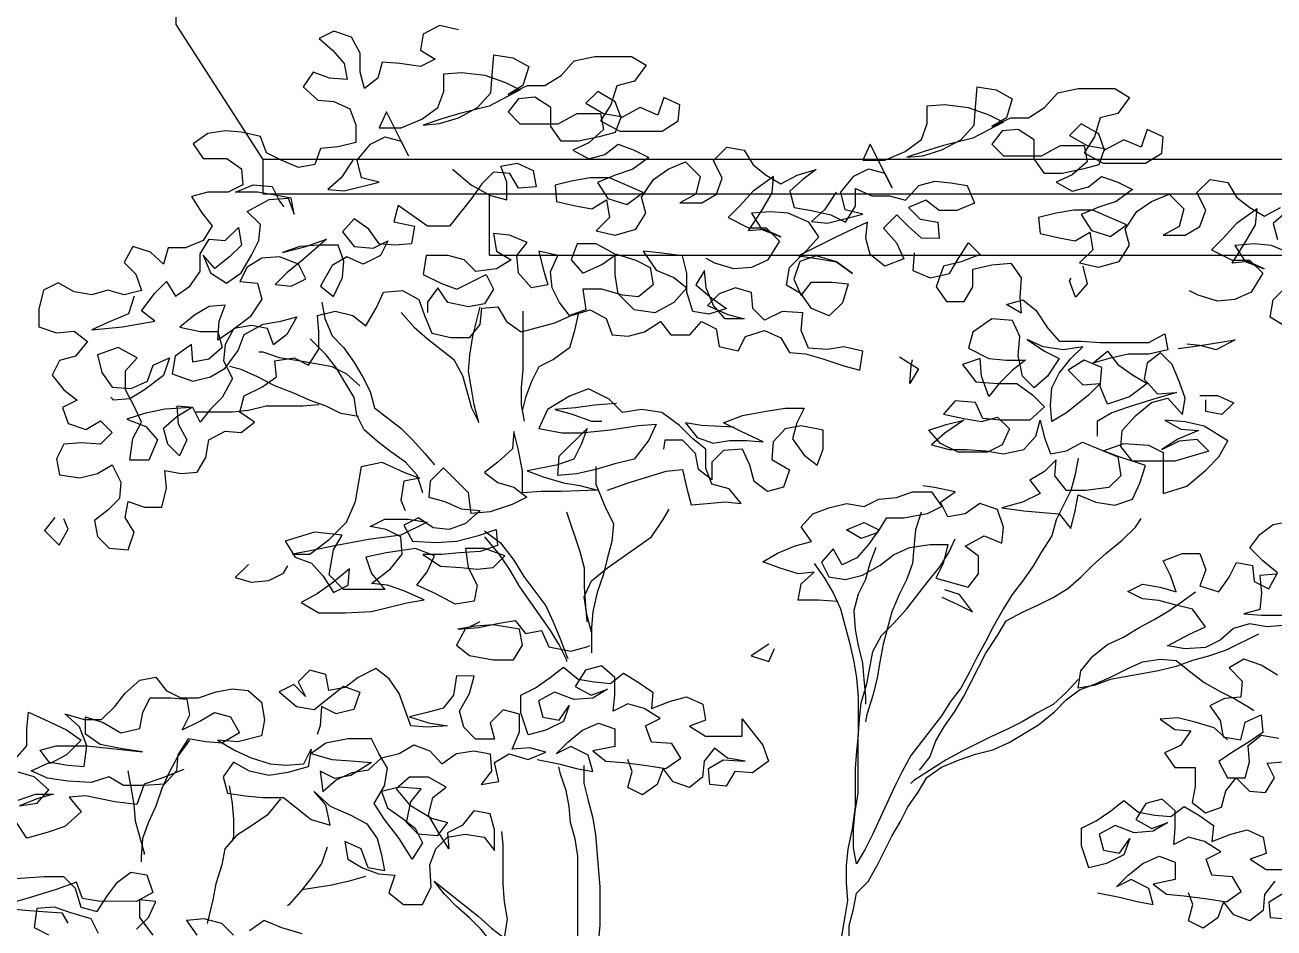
# Model space of a CAD drawing. Header units: millimetres. Extents: x 2002 to 2114, y 811 to 859.
# Drawn here: x 2033.816 to 2034.534, y 819.62 to 820.139 of the extents above; entities that cross this region are included whole.
import ezdxf

# ---------------------------------------------------------------- set-up
doc = ezdxf.new("R2010")
doc.units = ezdxf.units.MM
doc.header["$LTSCALE"] = 0.04
for name, color, linetype in [('02', 1, 'Continuous'), ('0_Architettonico', 8, 'Continuous'), ('chiaro', 252, 'Continuous')]:
    doc.layers.add(name, color=color, linetype=linetype)

msp = doc.modelspace()

# ---------------------------------------------------------------- linework, layer by layer
at = {"layer": '02'}
for p, q in [((2033.95305, 820.04192), (2033.95305, 820.06192)), ((2034.08305, 820.04192), (2033.95305, 820.04192)), ((2039.79659, 820.04192), (2033.95305, 820.04192)), ((2034.08305, 820.00692), (2034.08305, 820.04192)), ((2034.08305, 820.00692), (2039.7265, 820.00692))]:
    msp.add_line(p, q, dxfattribs=at)
msp.add_lwpolyline([(2033.95305, 820.06192), (2033.90305, 820.13951), (2033.90305, 820.55573)], dxfattribs=at)
at = {"layer": '0_Architettonico'}
for points in [[(2034.06521, 820.13644), (2034.05426, 820.13897), (2034.045, 820.13393), (2034.04331, 820.12467), (2034.05172, 820.11961), (2034.0433, 820.11541), (2034.03151, 820.1171), (2034.02141, 820.11795), (2034.01888, 820.1087), (2034.01129, 820.10281), (2034.00878, 820.11207), (2034.00879, 820.12302), (2034.00374, 820.13228), (2033.99364, 820.13566), (2033.98522, 820.13146), (2033.99279, 820.12472), (2033.99952, 820.11713), (2034.00119, 820.10787), (2033.99109, 820.10872), (2033.98183, 820.1121), (2033.97593, 820.10368), (2033.98435, 820.0961), (2033.99361, 820.09525), (2034.00286, 820.09103), (2034.00622, 820.08177), (2034.00621, 820.07166), (2033.99611, 820.06915), (2033.986, 820.06831), (2033.98263, 820.05906), (2033.97336, 820.05738), (2033.96327, 820.0616), (2033.95485, 820.06582), (2033.95149, 820.07508), (2033.94055, 820.07762), (2033.93129, 820.07847), (2033.92118, 820.07679), (2033.91276, 820.07091), (2033.91864, 820.06248), (2033.93212, 820.06247), (2033.94053, 820.05657), (2033.94136, 820.04731), (2033.93294, 820.0431), (2033.92115, 820.04312), (2033.91189, 820.0406), (2033.91777, 820.03133), (2033.92366, 820.02375), (2033.9186, 820.01533), (2033.90849, 820.01113), (2033.89839, 820.01114), (2033.89586, 820.00188), (2033.88829, 820.00863), (2033.87819, 820.012), (2033.87313, 820.00275), (2033.87985, 819.996), (2033.88321, 819.98674), (2033.87311, 819.98422), (2033.86385, 819.98676), (2033.85459, 819.98424), (2033.84448, 819.98593), (2033.83523, 819.99099), (2033.8268, 819.98679), (2033.82427, 819.97585), (2033.82426, 819.96575), (2033.83436, 819.96237), (2033.84446, 819.9632), (2033.85204, 819.9573), (2033.84529, 819.94889), (2033.83603, 819.94637), (2033.83181, 819.93796), (2033.83854, 819.92953), (2033.84611, 819.92363), (2033.83769, 819.91943), (2033.84105, 819.91016), (2033.85115, 819.90679), (2033.85957, 819.91183), (2033.8663, 819.90509), (2033.85956, 819.89836), (2033.84861, 819.89921), (2033.83851, 819.89838), (2033.83429, 819.88996), (2033.83597, 819.8807), (2033.84775, 819.87901), (2033.85786, 819.88152), (2033.86628, 819.88657), (2033.87133, 819.87646), (2033.87048, 819.8672), (2033.86373, 819.86047), (2033.85615, 819.85458), (2033.85783, 819.84532), (2033.86456, 819.83858), (2033.8755, 819.83773), (2033.87888, 819.84783), (2033.87383, 819.85625), (2033.87553, 819.86551), (2033.88478, 819.86213), (2033.89489, 819.86212), (2033.89742, 819.87307), (2033.89659, 819.88317), (2033.90585, 819.88148), (2033.91511, 819.88231), (2033.92017, 819.89073), (2033.92186, 819.90083), (2033.93113, 819.90587), (2033.94039, 819.90502), (2033.94797, 819.91091), (2033.93956, 819.91681), (2033.94209, 819.92607), (2033.9522, 819.93111), (2033.96063, 819.937), (2033.95979, 819.94626), (2033.97074, 819.94793), (2033.97915, 819.94371), (2033.98506, 819.95297), (2033.98507, 819.96307), (2033.98423, 819.97234), (2033.99434, 819.97485), (2034.00444, 819.97232), (2034.01201, 819.96642), (2034.01791, 819.97651), (2034.02213, 819.98577), (2034.03308, 819.9866), (2034.04233, 819.98154), (2034.04569, 819.97228), (2034.04989, 819.96217), (2034.06084, 819.95964), (2034.07178, 819.95963), (2034.07768, 819.9672), (2034.07853, 819.97646), (2034.08779, 819.97729), (2034.09284, 819.96887), (2034.10125, 819.96297), (2034.11051, 819.96548), (2034.12062, 819.968), (2034.12989, 819.9722), (2034.14083, 819.97556), (2034.15009, 819.9705), (2034.15345, 819.96124), (2034.16271, 819.96039), (2034.17197, 819.9629), (2034.18124, 819.96879), (2034.18713, 819.9612), (2034.19807, 819.96119), (2034.20481, 819.96877), (2034.21323, 819.96455), (2034.2149, 819.95444), (2034.22585, 819.95191), (2034.23006, 819.96032), (2034.24101, 819.96368), (2034.25027, 819.95946), (2034.25531, 819.95104), (2034.26457, 819.95019), (2034.27383, 819.94765), (2034.28646, 819.94343), (2034.29572, 819.9409), (2034.29741, 819.95184), (2034.28647, 819.95438), (2034.2772, 819.9527), (2034.26626, 819.95355), (2034.26206, 819.96366), (2034.26291, 819.97376), (2034.25113, 819.97462), (2034.24102, 819.96957), (2034.23429, 819.97632), (2034.23345, 819.98558), (2034.2242, 819.98811), (2034.21493, 819.98475), (2034.20819, 819.97802), (2034.21997, 819.97296), (2034.22923, 819.97043), (2034.21829, 819.97044), (2034.21156, 819.97802), (2034.20736, 819.98813), (2034.20652, 819.99823), (2034.20147, 819.98982), (2034.21072, 819.98223), (2034.21913, 819.97633), (2034.20903, 819.97297), (2034.19977, 819.97466), (2034.19641, 819.98561), (2034.19642, 819.99656), (2034.1939, 820.00666), (2034.18043, 820.00836), (2034.17117, 820.00921), (2034.17874, 819.99826), (2034.18884, 819.99404), (2034.19641, 819.98814), (2034.18883, 819.97973), (2034.17788, 819.97384), (2034.16609, 819.97554), (2034.15684, 819.98481), (2034.15516, 819.99575), (2034.15518, 820.00754), (2034.14424, 820.01344), (2034.13329, 820.01345), (2034.12991, 820.0042), (2034.13664, 819.99661), (2034.14759, 820.00165), (2034.15602, 820.00754), (2034.16696, 820.00416), (2034.17537, 819.99994), (2034.17705, 819.98984), (2034.16862, 819.98311), (2034.15936, 819.98396), (2034.14758, 819.98734), (2034.13663, 819.98735), (2034.13831, 819.97556), (2034.12904, 819.9722), (2034.12316, 819.97979), (2034.11895, 819.98821), (2034.11812, 819.99747), (2034.12234, 820.00673), (2034.1114, 820.00926), (2034.11391, 819.99916), (2034.11643, 819.98989), (2034.10717, 819.98822), (2034.0996, 819.99665), (2034.09877, 820.00675), (2034.10467, 820.01432), (2034.09457, 820.01854), (2034.08531, 820.01939), (2034.08698, 820.00929), (2034.0954, 820.00423), (2034.08697, 819.99918), (2034.07518, 819.99751), (2034.06845, 820.00425), (2034.0592, 820.00679), (2034.04657, 820.0068), (2034.04487, 819.99585), (2034.05497, 819.99079), (2034.06423, 819.98742), (2034.08108, 819.99582), (2034.08528, 819.9874), (2034.08022, 819.97898), (2034.07096, 819.97731), (2034.05917, 819.97984), (2034.05328, 819.98827), (2034.04738, 819.97986), (2034.04738, 819.97396)], [(2034.00452, 820.06156), (2033.99778, 820.05146), (2033.99019, 820.04474), (2033.99945, 820.04389), (2034.01966, 820.04892), (2034.00956, 820.05145), (2034.00705, 820.06156), (2034.01463, 820.07081), (2034.02305, 820.07502), (2034.03231, 820.07248), (2034.03652, 820.06406), (2034.02391, 820.08933), (2034.01969, 820.08007), (2034.03232, 820.08006), (2034.04411, 820.0851), (2034.05338, 820.09183), (2034.05676, 820.10108), (2034.05676, 820.11119), (2034.06687, 820.11202), (2034.08034, 820.11032), (2034.09212, 820.1061), (2034.10054, 820.10189), (2034.08285, 820.09264), (2034.06601, 820.08845), (2034.05506, 820.08509), (2034.04495, 820.08173), (2034.05421, 820.08256), (2034.06516, 820.08592), (2034.07611, 820.09181), (2034.0837, 820.10022), (2034.08455, 820.11032), (2034.0854, 820.12211), (2034.09634, 820.12041), (2034.1056, 820.11535), (2034.10222, 820.10441), (2034.0938, 820.09937), (2034.10475, 820.10441), (2034.11485, 820.1044), (2034.12412, 820.11028), (2034.1317, 820.1187), (2034.14349, 820.12121), (2034.16454, 820.12119), (2034.17296, 820.11613), (2034.16621, 820.10688), (2034.15611, 820.10436), (2034.15273, 820.09342), (2034.14683, 820.08416), (2034.15777, 820.07826), (2034.18218, 820.07824), (2034.19145, 820.08412), (2034.1923, 820.09338), (2034.18304, 820.0976), (2034.17966, 820.0875), (2034.16957, 820.09172), (2034.15861, 820.08584), (2034.15526, 820.0951), (2034.14516, 820.101), (2034.13842, 820.09427), (2034.14851, 820.08837), (2034.15862, 820.08668), (2034.15524, 820.07742), (2034.14598, 820.0749), (2034.13419, 820.07239), (2034.12408, 820.0724), (2034.1182, 820.08082), (2034.11821, 820.09177), (2034.10895, 820.09767), (2034.09969, 820.09684), (2034.09379, 820.08926), (2034.10052, 820.08252), (2034.12241, 820.0825), (2034.13336, 820.08838), (2034.14683, 820.08837), (2034.14851, 820.07911), (2034.14008, 820.07154), (2034.13081, 820.06734), (2034.14007, 820.06228), (2034.14933, 820.0648), (2034.15692, 820.07068), (2034.16618, 820.06731), (2034.17459, 820.06309), (2034.16532, 820.05636), (2034.15522, 820.053), (2034.14511, 820.0488), (2034.151, 820.03954), (2034.16194, 820.03616), (2034.1712, 820.04289), (2034.15185, 820.05132), (2034.1409, 820.05133), (2034.1308, 820.04966), (2034.12069, 820.04714), (2034.12153, 820.03788), (2034.13247, 820.03534), (2034.14173, 820.03365), (2034.15015, 820.0387), (2034.15183, 820.02859), (2034.14424, 820.02102), (2034.15519, 820.01848), (2034.16698, 820.02184), (2034.17288, 820.0311), (2034.17036, 820.04036), (2034.1771, 820.05046), (2034.18553, 820.05634), (2034.19564, 820.06054), (2034.20405, 820.05212), (2034.20151, 820.04202), (2034.19225, 820.03697), (2034.20488, 820.03696), (2034.2133, 820.04201), (2034.21668, 820.05126), (2034.21163, 820.06137), (2034.21922, 820.06894), (2034.22932, 820.06725), (2034.23436, 820.05883), (2034.24194, 820.05292), (2034.25035, 820.04787), (2034.25962, 820.05291), (2034.27056, 820.05627), (2034.26298, 820.05038), (2034.2554, 820.04365), (2034.25792, 820.03439), (2034.26802, 820.03269), (2034.27896, 820.03016), (2034.28737, 820.02594), (2034.29328, 820.0352), (2034.29329, 820.0453), (2034.30254, 820.04108), (2034.31265, 820.04107), (2034.32191, 820.03854), (2034.32949, 820.04695), (2034.33875, 820.04947), (2034.34801, 820.04862), (2034.35727, 820.04693), (2034.36147, 820.03682), (2034.35137, 820.03262), (2034.34126, 820.03263), (2034.33369, 820.03853), (2034.32359, 820.03433), (2034.33031, 820.02759), (2034.34042, 820.02589), (2034.34125, 820.01663), (2034.33115, 820.01664), (2034.32358, 820.02338), (2034.31685, 820.03012), (2034.30926, 820.02255), (2034.31683, 820.01413), (2034.32103, 820.00486), (2034.31008, 820.00066), (2034.30167, 820.00741), (2034.29915, 820.01667), (2034.3, 820.02593), (2034.28232, 820.01753), (2034.26042, 820.0066), (2034.2722, 820.00491), (2034.2823, 820.00321), (2034.29156, 819.99647), (2034.2823, 820.00321), (2034.27052, 820.00659), (2034.26125, 820.00323), (2034.25788, 819.99313), (2034.26208, 819.98387), (2034.26798, 819.99144), (2034.27977, 819.99143), (2034.28903, 819.99058), (2034.28565, 819.97964), (2034.27806, 819.97207), (2034.26797, 819.97629), (2034.26208, 819.98471), (2034.25366, 819.98977), (2034.25536, 819.99987), (2034.26547, 820.00996), (2034.27221, 820.01754), (2034.26633, 820.02596), (2034.25454, 820.03102), (2034.24444, 820.03187), (2034.2335, 820.03104), (2034.23938, 820.02178), (2034.25032, 820.01756), (2034.24107, 820.02177), (2034.2318, 820.02094), (2034.23939, 820.03272), (2034.24529, 820.04282), (2034.24614, 820.05208), (2034.23435, 820.04367), (2034.22676, 820.03526), (2034.22002, 820.02853), (2034.2318, 820.02262), (2034.24191, 820.02262), (2034.24948, 820.01503), (2034.24273, 820.00409), (2034.23347, 819.99989), (2034.22336, 819.99906), (2034.21242, 820.00244), (2034.20737, 820.00497)], [(2034.28217, 820.04308), (2034.27543, 820.03298), (2034.26785, 820.02625), (2034.27711, 820.0254), (2034.29732, 820.03044), (2034.28722, 820.03297), (2034.2847, 820.04308), (2034.29229, 820.05233), (2034.30071, 820.05653), (2034.30997, 820.054), (2034.31417, 820.04558), (2034.30156, 820.07084), (2034.29735, 820.06159), (2034.30998, 820.06158), (2034.32177, 820.06662), (2034.33103, 820.07334), (2034.33441, 820.0826), (2034.33442, 820.0927), (2034.34452, 820.09354), (2034.35799, 820.09184), (2034.36978, 820.08762), (2034.37819, 820.0834), (2034.3605, 820.07416), (2034.34366, 820.06996), (2034.33271, 820.06661), (2034.32261, 820.06325), (2034.33187, 820.06408), (2034.34282, 820.06744), (2034.35377, 820.07332), (2034.36135, 820.08174), (2034.3622, 820.09184), (2034.36306, 820.10362), (2034.374, 820.10193), (2034.38326, 820.09687), (2034.37988, 820.08593), (2034.37145, 820.08088), (2034.3824, 820.08593), (2034.39251, 820.08592), (2034.40177, 820.0918), (2034.40936, 820.10021), (2034.42115, 820.10273), (2034.4422, 820.10271), (2034.45061, 820.09765), (2034.44387, 820.0884), (2034.43376, 820.08588), (2034.43038, 820.07494), (2034.42448, 820.06568), (2034.43542, 820.05978), (2034.45984, 820.05975), (2034.4691, 820.06564), (2034.46995, 820.0749), (2034.4607, 820.07912), (2034.45732, 820.06902), (2034.44722, 820.07324), (2034.43627, 820.06735), (2034.43291, 820.07662), (2034.42281, 820.08252), (2034.41607, 820.07579), (2034.42617, 820.06989), (2034.43627, 820.0682), (2034.43289, 820.05894), (2034.42363, 820.05642), (2034.41184, 820.05391), (2034.40174, 820.05391), (2034.39585, 820.06234), (2034.39586, 820.07328), (2034.38661, 820.07919), (2034.37734, 820.07835), (2034.37144, 820.07078), (2034.37817, 820.06404), (2034.40006, 820.06402), (2034.41101, 820.0699), (2034.42449, 820.06989), (2034.42616, 820.06063), (2034.41773, 820.05306), (2034.40847, 820.04886), (2034.41773, 820.0438), (2034.42699, 820.04631), (2034.43457, 820.0522), (2034.44383, 820.04882), (2034.45225, 820.04461), (2034.44298, 820.03788), (2034.43287, 820.03452), (2034.42277, 820.03032), (2034.42865, 820.02105), (2034.43959, 820.01768), (2034.44886, 820.0244), (2034.4295, 820.03284), (2034.41856, 820.03285), (2034.40845, 820.03118), (2034.39835, 820.02866), (2034.39918, 820.0194), (2034.41012, 820.01686), (2034.41938, 820.01517), (2034.42781, 820.02021), (2034.42948, 820.01011), (2034.4219, 820.00254), (2034.43284, 820), (2034.44463, 820.00336), (2034.45053, 820.01262), (2034.44802, 820.02188), (2034.45476, 820.03198), (2034.46318, 820.03786), (2034.47329, 820.04206), (2034.4817, 820.03364), (2034.47917, 820.02353), (2034.4699, 820.01849), (2034.48253, 820.01848), (2034.49095, 820.02352), (2034.49433, 820.03278), (2034.48929, 820.04289), (2034.49687, 820.05046), (2034.50697, 820.04877), (2034.51202, 820.04034), (2034.51959, 820.03444), (2034.52801, 820.02938), (2034.53727, 820.03443)], [(2034.06177, 820.05646), (2034.0727, 820.04719), (2034.08364, 820.04128), (2034.0929, 820.03875), (2034.09291, 820.04885), (2034.08955, 820.05812), (2034.09881, 820.05979), (2034.10807, 820.05557), (2034.10975, 820.04631), (2034.09964, 820.04548), (2034.0946, 820.0539), (2034.08534, 820.05475), (2034.0786, 820.04802), (2034.0727, 820.03961), (2034.0668, 820.03204), (2034.06005, 820.02362), (2034.04742, 820.02364), (2034.0306, 820.03544), (2034.02806, 820.02618), (2034.03985, 820.02364), (2034.03815, 820.01354), (2034.02889, 820.01271), (2034.01963, 820.01356), (2034.01374, 820.02198), (2034.00533, 820.02788), (2033.99859, 820.02031), (2034.00532, 820.01189), (2034.01626, 820.01103), (2034.02468, 820.01524), (2034.02047, 820.00682), (2034.01036, 820.00178), (2034.0011, 820.006), (2033.99268, 820.00095), (2033.98593, 819.98917), (2033.9935, 819.98327), (2033.99856, 819.99421), (2033.99942, 820.00347), (2033.99606, 820.01274), (2033.98511, 820.01275), (2033.97417, 820.01192), (2033.96406, 820.00856), (2033.97753, 820.01191), (2033.98932, 820.01611), (2033.97584, 820.00434), (2033.96657, 819.99677), (2033.95983, 819.99004), (2033.96909, 819.98919), (2033.97752, 819.99339), (2033.97331, 820.00181), (2033.96237, 820.00603), (2033.95227, 820.0052), (2033.94385, 820.00016), (2033.93963, 819.99174), (2033.94973, 819.99089), (2033.95225, 819.98163), (2033.9455, 819.97153), (2033.93539, 819.96396), (2033.92697, 819.95808), (2033.92782, 819.96902), (2033.9312, 819.97828), (2033.92193, 819.97744), (2033.91351, 819.9724), (2033.90508, 819.96567), (2033.91687, 819.96314), (2033.92697, 819.96313), (2033.92949, 819.95386), (2033.92191, 819.94713), (2033.91264, 819.94546), (2033.91181, 819.95556), (2033.90254, 819.94884), (2033.90085, 819.93873), (2033.91263, 819.93451), (2033.92274, 819.93703), (2033.93116, 819.94207), (2033.93875, 819.95217), (2033.94213, 819.96143), (2033.95308, 819.96731), (2033.96318, 819.96899), (2033.97244, 819.9715), (2033.96654, 819.96141), (2033.95896, 819.95552), (2033.9556, 819.96478), (2033.94634, 819.96648), (2033.93624, 819.9648), (2033.93118, 819.95555), (2033.93032, 819.94629), (2033.93537, 819.93618), (2033.92946, 819.92524), (2033.92272, 819.91851), (2033.91682, 819.91094), (2033.91262, 819.91936), (2033.90336, 819.92021), (2033.90419, 819.91011), (2033.90924, 819.90084), (2033.90502, 819.89158), (2033.89829, 819.89832), (2033.89577, 819.90759), (2033.90335, 819.91432), (2033.91178, 819.91936), (2033.89662, 819.91853), (2033.88483, 819.91602), (2033.87473, 819.91266), (2033.88567, 819.90844), (2033.8924, 819.90086), (2033.88733, 819.88907), (2033.87639, 819.88908), (2033.87808, 819.90171), (2033.88314, 819.91097), (2033.87894, 819.92023), (2033.8739, 819.9295), (2033.87391, 819.94044), (2033.88065, 819.94801), (2033.86971, 819.95392), (2033.85792, 819.94972), (2033.86044, 819.93961), (2033.86632, 819.93119), (2033.87727, 819.93034), (2033.88653, 819.93454), (2033.88991, 819.9438), (2033.89918, 819.948), (2033.8958, 819.9379), (2033.88485, 819.92949), (2033.87642, 819.92444), (2033.86716, 819.92361), (2033.86548, 819.9253)], [(2033.879, 819.98338), (2033.87562, 819.97328), (2033.86383, 819.96824), (2033.85457, 819.96403), (2033.87225, 819.9657), (2033.89078, 819.96905), (2033.8832, 819.97495), (2033.89079, 819.98505), (2033.89753, 819.99178), (2033.90258, 819.98336), (2033.911, 819.98924), (2033.9169, 819.99765), (2033.91691, 820.00776), (2033.92197, 820.01617), (2033.93123, 820.01532), (2033.93881, 820.02289), (2033.94049, 820.01279), (2033.93375, 820.00606), (2033.92532, 819.99933), (2033.91859, 820.00691), (2033.92279, 819.99681), (2033.93205, 819.99091), (2033.94047, 819.99679), (2033.94638, 820.00689), (2033.95059, 820.0153), (2033.95144, 820.02456), (2033.94387, 820.03215), (2033.95651, 820.03887), (2033.96746, 820.03971), (2033.97081, 820.03044), (2033.96914, 820.0397), (2033.95988, 820.0414), (2033.94978, 820.04309), (2033.93715, 820.0431), (2033.94726, 820.0473), (2033.9582, 820.04645), (2033.9624, 820.03803), (2033.96492, 820.03466)], [(2034.54398, 820.00748), (2034.5322, 820.01254), (2034.5221, 820.01339), (2034.51115, 820.01256), (2034.51704, 820.00329), (2034.52798, 819.99907), (2034.51872, 820.00329), (2034.50946, 820.00246), (2034.51705, 820.01424), (2034.52295, 820.02434), (2034.5238, 820.0336), (2034.512, 820.02519), (2034.50442, 820.01678), (2034.49768, 820.01005), (2034.50946, 820.00414), (2034.51956, 820.00413), (2034.52713, 819.99655), (2034.52039, 819.98561), (2034.51112, 819.98141), (2034.50102, 819.98058), (2034.49008, 819.98395), (2034.48503, 819.98648)], [(2034.54064, 820.0319), (2034.53305, 820.02517), (2034.53557, 820.01591)], [(2034.32693, 820.00822), (2034.32608, 819.99812), (2034.33618, 819.9939), (2034.34712, 819.99642), (2034.35218, 820.00483), (2034.35809, 820.01409), (2034.36482, 820.00735), (2034.35387, 820.00315), (2034.34376, 820.00063), (2034.33954, 819.98885), (2034.34543, 819.98042), (2034.35553, 819.98041), (2034.36059, 819.98883), (2034.3606, 819.99893), (2034.37155, 820.00145), (2034.38249, 820.00228), (2034.38838, 819.99386), (2034.38752, 819.98291), (2034.38836, 819.97365), (2034.37994, 819.97871), (2034.38921, 819.98123), (2034.39678, 819.97533), (2034.40351, 819.96522), (2034.41023, 819.95763), (2034.42286, 819.95762), (2034.43381, 819.95677), (2034.46159, 819.95674), (2034.47086, 819.96179), (2034.47253, 819.95252), (2034.46158, 819.95001), (2034.4498, 819.95002), (2034.43885, 819.9475), (2034.42959, 819.94499), (2034.43801, 819.95171), (2034.4439, 819.94413), (2034.45231, 819.93823), (2034.46073, 819.93317), (2034.45062, 819.9256), (2034.43798, 819.9214), (2034.43378, 819.93151), (2034.43464, 819.94246), (2034.42454, 819.94667), (2034.41527, 819.94079), (2034.42368, 819.93236), (2034.43379, 819.9332), (2034.42704, 819.92647), (2034.41441, 819.91637), (2034.40598, 819.91133), (2034.40515, 819.92059), (2034.406, 819.93069), (2034.41022, 819.93911), (2034.41696, 819.94752), (2034.4237, 819.95425), (2034.41275, 819.95258), (2034.40097, 819.95427), (2034.39171, 819.95849), (2034.40181, 819.95175), (2034.41022, 819.94753), (2034.40348, 819.93743), (2034.3959, 819.9307), (2034.38917, 819.93745), (2034.38665, 819.94924), (2034.3875, 819.96018), (2034.3833, 819.96944), (2034.37152, 819.9703), (2034.36056, 819.96273), (2034.35803, 819.95347), (2034.36981, 819.94757), (2034.37991, 819.94672), (2034.39086, 819.94671), (2034.38328, 819.94082), (2034.37569, 819.93325), (2034.36979, 819.92568), (2034.36559, 819.93747), (2034.36476, 819.94757), (2034.35465, 819.94421), (2034.36222, 819.9341), (2034.37485, 819.93325), (2034.3858, 819.93324), (2034.39505, 819.9265), (2034.40178, 819.91975), (2034.39335, 819.91218), (2034.37652, 819.9122), (2034.36641, 819.91305), (2034.36221, 819.92232), (2034.35043, 819.92317), (2034.34368, 819.9156), (2034.35547, 819.91306), (2034.36557, 819.91137), (2034.37483, 819.91388), (2034.38156, 819.90714), (2034.37734, 819.89789), (2034.36892, 819.89368), (2034.35208, 819.8937), (2034.34198, 819.89876), (2034.33526, 819.90634), (2034.34536, 819.9097), (2034.35547, 819.91222), (2034.34452, 819.90465), (2034.33693, 819.89792), (2034.34703, 819.89539), (2034.35714, 819.89538), (2034.36808, 819.89453), (2034.37818, 819.89283), (2034.38997, 819.89535), (2034.39671, 819.90292), (2034.39925, 819.91218), (2034.40176, 819.90207), (2034.40512, 819.89281), (2034.41439, 819.89448), (2034.42365, 819.89953), (2034.44385, 819.89109), (2034.44552, 819.88014), (2034.43878, 819.87341), (2034.42531, 819.87174), (2034.41436, 819.87175), (2034.40764, 819.88018), (2034.40849, 819.88944), (2034.40175, 819.88271), (2034.39332, 819.87767), (2034.39921, 819.87008), (2034.3891, 819.86504), (2034.37731, 819.86168), (2034.38994, 819.85999), (2034.40088, 819.85914), (2034.41014, 819.85829), (2034.41687, 819.84986), (2034.41941, 819.85996), (2034.4211, 819.86922), (2034.4312, 819.865), (2034.44214, 819.86331), (2034.45225, 819.86667), (2034.45647, 819.87592), (2034.45984, 819.88602), (2034.44469, 819.89109), (2034.43543, 819.89447), (2034.44722, 819.89866), (2034.46154, 819.89781), (2034.46995, 819.89359), (2034.46993, 819.87002), (2034.48341, 819.87421), (2034.49436, 819.88347), (2034.50194, 819.89104), (2034.507, 819.90029), (2034.49354, 819.90872), (2034.4826, 819.91126), (2034.47081, 819.91211), (2034.48007, 819.90705), (2034.49017, 819.9062), (2034.47838, 819.90116), (2034.46911, 819.89528), (2034.47922, 819.90032), (2034.48932, 819.90115), (2034.49605, 819.89441), (2034.47668, 819.88853), (2034.45227, 819.88856), (2034.44554, 819.89698), (2034.44639, 819.90624), (2034.45397, 819.91465), (2034.46324, 819.92222), (2034.47251, 819.92474), (2034.48092, 819.91547), (2034.48261, 819.92473), (2034.47925, 819.934), (2034.47505, 819.9441), (2034.46832, 819.95084), (2034.46074, 819.94496), (2034.45905, 819.9357), (2034.46662, 819.92727), (2034.47756, 819.9281), (2034.46324, 819.92391), (2034.44977, 819.91971), (2034.44051, 819.91635), (2034.43208, 819.91131), (2034.43207, 819.90289)], [(2034.42374, 820.00056), (2034.42626, 819.99045), (2034.41952, 819.98288), (2034.41616, 819.99215), (2034.417, 819.99383)], [(2034.53973, 819.96623), (2034.53132, 819.97129), (2034.53301, 819.98139), (2034.54313, 819.99148)], [(2033.98676, 819.97991), (2033.98844, 819.97065), (2033.99264, 819.96054), (2033.99937, 819.9538), (2034.00526, 819.94537), (2034.0103, 819.93695), (2034.0145, 819.92853), (2034.01702, 819.91926), (2034.03216, 819.90746), (2034.03889, 819.90072), (2034.04562, 819.89314), (2034.05151, 819.8864)], [(2034.03222, 819.97398), (2034.03979, 819.96555), (2034.04736, 819.95881), (2034.06251, 819.94701), (2034.06755, 819.93774), (2034.07259, 819.91921), (2034.07679, 819.91079), (2034.07427, 819.9209), (2034.0726, 819.93016), (2034.07092, 819.94026), (2034.07177, 819.94952), (2034.07347, 819.96047), (2034.07769, 819.9773)], [(2034.1021, 819.97475), (2034.10207, 819.94108), (2034.10122, 819.93097), (2034.10121, 819.92087), (2034.10289, 819.91161)], [(2034.1341, 819.97388), (2034.13156, 819.96294), (2034.12903, 819.95368), (2034.11976, 819.94695), (2034.11134, 819.94275), (2034.10712, 819.93434), (2034.10374, 819.92508), (2034.10205, 819.91834)], [(2034.04476, 819.87041), (2034.0414, 819.88051), (2034.03467, 819.8881), (2034.02626, 819.894), (2034.01868, 819.8999), (2034.01111, 819.90664), (2034.00691, 819.91506), (2034.00524, 819.92517), (2033.99515, 819.94202), (2033.98926, 819.9496), (2033.98001, 819.95887)], [(2034.47843, 819.95336), (2034.49106, 819.95503), (2034.51127, 819.95838), (2034.50032, 819.9525), (2034.49106, 819.95503), (2034.48348, 819.95588)], [(2034.00861, 819.9319), (2034.00104, 819.93864), (2033.99262, 819.94286), (2033.98336, 819.94455), (2033.97326, 819.94625), (2033.96232, 819.94794), (2033.95306, 819.95132), (2033.95054, 819.95132)], [(2034.00775, 819.91422), (2033.99765, 819.91591), (2033.98924, 819.92013), (2033.97998, 819.92351), (2033.97072, 819.92773), (2033.95978, 819.93195), (2033.94968, 819.93701), (2033.94042, 819.94122), (2033.93369, 819.94291)], [(2034.31846, 819.94846), (2034.32939, 819.94171), (2034.32433, 819.9333), (2034.32519, 819.9434), (2034.32603, 819.94676)], [(2034.15084, 819.87199), (2034.16263, 819.87619), (2034.18453, 819.88291), (2034.19379, 819.88374), (2034.19631, 819.87279), (2034.19882, 819.86353), (2034.20809, 819.86436), (2034.21819, 819.8652), (2034.22745, 819.86435), (2034.22072, 819.87277), (2034.21062, 819.87531), (2034.20726, 819.88457), (2034.20727, 819.89552), (2034.1997, 819.90142), (2034.19213, 819.909), (2034.18203, 819.91659), (2034.17025, 819.91828), (2034.1593, 819.91661), (2034.15173, 819.92419), (2034.13995, 819.9301), (2034.129, 819.9259), (2034.11637, 819.91833), (2034.1113, 819.90739), (2034.12477, 819.90485), (2034.13572, 819.90484), (2034.15256, 819.90651), (2034.16856, 819.90902), (2034.17866, 819.90985), (2034.17444, 819.9006), (2034.16601, 819.88966), (2034.15507, 819.88714), (2034.14412, 819.88379), (2034.13317, 819.88127), (2034.12222, 819.88044), (2034.12308, 819.89138), (2034.13909, 819.90737), (2034.13571, 819.89811), (2034.13149, 819.88969), (2034.12139, 819.88633), (2034.10455, 819.88298), (2034.1138, 819.8796), (2034.12559, 819.87623), (2034.13485, 819.87453), (2034.14495, 819.872), (2034.1239, 819.87118), (2034.11295, 819.87119), (2034.10201, 819.87035), (2034.10202, 819.88298), (2034.09951, 819.89561), (2034.09699, 819.90572), (2034.09614, 819.89562), (2034.08771, 819.88805), (2034.08013, 819.88216), (2034.0877, 819.87626), (2034.09696, 819.87373), (2034.10453, 819.86783), (2034.09611, 819.86362), (2034.08348, 819.85943), (2034.07253, 819.85859), (2034.07086, 819.87038), (2034.05656, 819.88471), (2034.04897, 819.87714), (2034.04812, 819.86788), (2034.05738, 819.86534), (2034.06664, 819.86113), (2034.07758, 819.86027), (2034.06916, 819.8527), (2034.05989, 819.84934), (2034.05063, 819.8502), (2034.04222, 819.8561), (2034.0338, 819.85189), (2034.03884, 819.84263), (2034.05231, 819.84177), (2034.0641, 819.84261), (2034.07673, 819.84596), (2034.08683, 819.84932), (2034.08767, 819.84006), (2034.07756, 819.8367), (2034.06577, 819.83587), (2034.05567, 819.83504), (2034.04473, 819.83505), (2034.05482, 819.8283), (2034.06661, 819.82745), (2034.07587, 819.8266), (2034.08513, 819.82743), (2034.09187, 819.83416), (2034.08009, 819.83838), (2034.06914, 819.83839), (2034.07082, 819.82744), (2034.07586, 819.81734), (2034.07417, 819.80808), (2034.06322, 819.8064), (2034.05228, 819.81231), (2034.04134, 819.81737), (2034.04724, 819.82494), (2034.05146, 819.8342), (2034.04052, 819.83842), (2034.02368, 819.83591), (2034.01189, 819.83339), (2034.01525, 819.82413), (2034.02282, 819.81486), (2033.99924, 819.81488), (2033.99083, 819.82331), (2033.99337, 819.83762), (2033.99843, 819.84603), (2033.98243, 819.84773), (2033.96559, 819.8427), (2033.97148, 819.83343), (2033.98073, 819.83005), (2033.98746, 819.82247), (2033.99335, 819.8132), (2034.00177, 819.8174), (2034.00262, 819.82667), (2033.99335, 819.8191), (2033.98409, 819.81237), (2033.97482, 819.80733), (2033.98492, 819.80142), (2034.00007, 819.80141), (2034.01523, 819.80224), (2034.03544, 819.80727), (2034.04554, 819.80895), (2034.03376, 819.81401), (2034.0245, 819.81738), (2034.01524, 819.81823), (2034.0262, 819.82664), (2034.03294, 819.83506), (2034.03211, 819.84516), (2034.02369, 819.84938), (2034.01443, 819.85107), (2034.02285, 819.85527), (2034.03632, 819.85526), (2034.04727, 819.85357), (2034.03211, 819.846), (2034.01358, 819.84349), (2033.99506, 819.84014), (2033.97906, 819.83679), (2033.96979, 819.83511), (2033.9799, 819.83511), (2033.99085, 819.84351), (2034.00096, 819.85361), (2034.00602, 819.86539), (2034.00941, 819.88559), (2034.0212, 819.88811), (2034.03382, 819.8822), (2034.04308, 819.87883), (2034.03382, 819.87715), (2034.03212, 819.86621), (2034.03465, 819.86031)], [(2033.98503, 819.92098), (2033.97577, 819.92014), (2033.95472, 819.92016), (2033.94461, 819.91765), (2033.93535, 819.91681), (2033.9143, 819.91683)], [(2034.15594, 819.92166), (2034.14331, 819.92083), (2034.13236, 819.91916), (2034.12057, 819.91833), (2034.12983, 819.91579), (2034.14162, 819.91157), (2034.14751, 819.91157)], [(2034.49103, 819.92641), (2034.50113, 819.9264), (2034.51039, 819.92218), (2034.50365, 819.91545), (2034.49439, 819.91714), (2034.4944, 819.92388)], [(2034.22328, 819.90813), (2034.20476, 819.90899), (2034.1955, 819.91068), (2034.20223, 819.90226), (2034.21149, 819.89888), (2034.22075, 819.90056), (2034.23085, 819.90055), (2034.24011, 819.8997), (2034.22749, 819.9056), (2034.21739, 819.91066), (2034.22834, 819.91486), (2034.24181, 819.91737), (2034.25276, 819.91905), (2034.2637, 819.91904), (2034.25949, 819.91062), (2034.25695, 819.90136), (2034.26368, 819.8921), (2034.27125, 819.8862), (2034.27463, 819.89545), (2034.27464, 819.9064), (2034.26201, 819.90894), (2034.25275, 819.90726), (2034.246, 819.89969), (2034.24515, 819.88959), (2034.25525, 819.88369), (2034.25187, 819.87358), (2034.24261, 819.87107), (2034.23504, 819.87697), (2034.23252, 819.88623), (2034.22832, 819.8955), (2034.21737, 819.89466), (2034.21063, 819.88794), (2034.21062, 819.87783), (2034.20305, 819.88373), (2034.20138, 819.893), (2034.19381, 819.90058), (2034.1837, 819.90059), (2034.18286, 819.89554)], [(2034.14412, 819.88547), (2034.14411, 819.87537), (2034.14915, 819.86273), (2034.15419, 819.85263), (2034.15334, 819.84252), (2034.15081, 819.83326), (2034.14827, 819.82316), (2034.14489, 819.81306), (2034.14236, 819.80212), (2034.14151, 819.79286), (2034.1415, 819.77855)], [(2034.42112, 819.89027), (2034.41942, 819.88101), (2034.41689, 819.87175), (2034.40846, 819.85492), (2034.40592, 819.84566), (2034.40002, 819.8364), (2034.39496, 819.82799), (2034.38906, 819.81958), (2034.38316, 819.812), (2034.3781, 819.80359), (2034.3722, 819.79349), (2034.36798, 819.78508), (2034.36292, 819.77582), (2034.3587, 819.7674), (2034.35364, 819.75815), (2034.34774, 819.75058), (2034.34268, 819.74216), (2034.32498, 819.71945), (2034.31992, 819.71019), (2034.3157, 819.70177), (2034.30305, 819.674), (2034.29883, 819.66559), (2034.29377, 819.65717), (2034.2921, 819.66643), (2034.29211, 819.67738), (2034.29296, 819.68748), (2034.29465, 819.69758), (2034.29468, 819.72958), (2034.29553, 819.74052), (2034.29638, 819.74978), (2034.29976, 819.76072), (2034.30315, 819.77924), (2034.30821, 819.7885), (2034.31495, 819.79523), (2034.32253, 819.80364), (2034.33433, 819.81878), (2034.34192, 819.82804), (2034.34698, 819.83645), (2034.35035, 819.84403)], [(2034.28297, 819.80789), (2034.27202, 819.80874), (2034.26023, 819.80875), (2034.26193, 819.81801), (2034.26951, 819.82474), (2034.26025, 819.8239), (2034.24931, 819.82728), (2034.24005, 819.83066), (2034.24847, 819.8357), (2034.25858, 819.8399), (2034.26784, 819.84242), (2034.26196, 819.85084), (2034.2687, 819.85841), (2034.27796, 819.86177), (2034.28807, 819.86429), (2034.29817, 819.8626), (2034.30659, 819.8668), (2034.3167, 819.86763), (2034.32596, 819.87099), (2034.33691, 819.87098), (2034.34279, 819.86256), (2034.33437, 819.85835), (2034.3209, 819.85584), (2034.31079, 819.85585), (2034.30573, 819.84744), (2034.29647, 819.84408), (2034.28806, 819.84914), (2034.29816, 819.85334), (2034.30658, 819.84912), (2034.30068, 819.84071), (2034.29393, 819.83313), (2034.28551, 819.82893), (2034.28047, 819.8382), (2034.27373, 819.83063), (2034.27793, 819.8222), (2034.28719, 819.82051), (2034.29729, 819.82303), (2034.3074, 819.82891), (2034.31498, 819.8348), (2034.32425, 819.839), (2034.33604, 819.84067), (2034.34614, 819.84066), (2034.3436, 819.82972), (2034.33939, 819.82131), (2034.3579, 819.81624), (2034.36381, 819.82381), (2034.36381, 819.83391), (2034.35624, 819.83981), (2034.36719, 819.8457), (2034.37729, 819.84148), (2034.37814, 819.85074), (2034.37478, 819.86084), (2034.36468, 819.86422), (2034.35626, 819.85833), (2034.34615, 819.85666), (2034.34195, 819.86508), (2034.35038, 819.87097), (2034.33859, 819.87351), (2034.33186, 819.87435)], [(2033.83342, 819.85629), (2033.82752, 819.84872), (2033.83593, 819.84029), (2033.84099, 819.84955), (2033.83847, 819.85544)], [(2034.12726, 819.85939), (2034.13481, 819.83665), (2034.13733, 819.82738), (2034.13732, 819.81644), (2034.13815, 819.80549), (2034.13899, 819.79623)], [(2034.14151, 819.79034), (2034.13899, 819.80044), (2034.13731, 819.81055), (2034.14153, 819.8198), (2034.1508, 819.82737), (2034.17607, 819.84503), (2034.18282, 819.85513), (2034.18619, 819.86102)], [(2034.331, 819.8592), (2034.32763, 819.8491), (2034.32677, 819.839), (2034.32592, 819.82974), (2034.32255, 819.82048), (2034.31833, 819.81206), (2034.31411, 819.80196), (2034.30904, 819.78345), (2034.30735, 819.77419), (2034.30566, 819.76409), (2034.30312, 819.75398), (2034.29974, 819.74304), (2034.2989, 819.73883)], [(2034.33003, 819.71102), (2034.33593, 819.71859), (2034.3393, 819.72785), (2034.34436, 819.73627), (2034.35026, 819.74468), (2034.35532, 819.75309), (2034.36797, 819.77834), (2034.37472, 819.78844), (2034.37978, 819.79685), (2034.38904, 819.8019), (2034.39831, 819.8061), (2034.40673, 819.8103), (2034.41516, 819.81534), (2034.42274, 819.82207), (2034.42948, 819.8288), (2034.43706, 819.83553), (2034.44633, 819.8431), (2034.45392, 819.85067), (2034.45729, 819.85572)], [(2034.0801, 819.84848), (2034.08935, 819.84174), (2034.09692, 819.83163), (2034.10281, 819.82236), (2034.10953, 819.8131), (2034.11542, 819.80551), (2034.11962, 819.79625), (2034.12382, 819.78614), (2034.12718, 819.77688), (2034.12802, 819.77519)], [(2034.5389, 819.79418), (2034.52964, 819.79335), (2034.51954, 819.79504), (2034.51027, 819.79252), (2034.50269, 819.78579), (2034.49427, 819.78159), (2034.48248, 819.78076), (2034.47238, 819.78245), (2034.48501, 819.78918), (2034.49428, 819.79338), (2034.48671, 819.80349), (2034.47661, 819.80603), (2034.46735, 819.80856), (2034.45809, 819.80941), (2034.44967, 819.81363), (2034.4581, 819.81783), (2034.4682, 819.81614), (2034.47746, 819.8136), (2034.4741, 819.82287), (2034.4699, 819.83129), (2034.48084, 819.83549), (2034.49095, 819.83548), (2034.49431, 819.82622), (2034.49093, 819.81696), (2034.50187, 819.81358), (2034.50777, 819.82199), (2034.51199, 819.83041), (2034.52125, 819.82872), (2034.52208, 819.81945), (2034.5305, 819.81524), (2034.53556, 819.82449), (2034.52715, 819.83124), (2034.51958, 819.83882), (2034.52548, 819.84639), (2034.53306, 819.85228), (2034.54232, 819.85395)], [(2034.0801, 819.84512), (2034.08851, 819.83501), (2034.09439, 819.82658), (2034.10028, 819.81647), (2034.11793, 819.7912), (2034.12298, 819.78277), (2034.12718, 819.77435), (2034.12718, 819.77351)], [(2034.30488, 819.83902), (2034.30151, 819.82976), (2034.29897, 819.8205), (2034.29476, 819.81209), (2034.29222, 819.80283), (2034.29305, 819.79188), (2034.29473, 819.78262), (2034.29725, 819.77251), (2034.29808, 819.76325), (2034.29891, 819.75315), (2034.29891, 819.74894)], [(2033.94453, 819.82924), (2033.93695, 819.82167), (2033.94621, 819.81914), (2033.95631, 819.81997), (2033.96473, 819.82417), (2033.96726, 819.82838)], [(2034.26951, 819.82979), (2034.2754, 819.82136), (2034.28044, 819.81294), (2034.28465, 819.80368), (2034.28716, 819.79441), (2034.28968, 819.78431), (2034.2922, 819.77336), (2034.29387, 819.7641), (2034.2947, 819.75315), (2034.29468, 819.73126), (2034.29383, 819.722), (2034.29298, 819.7119), (2034.29296, 819.69001), (2034.29127, 819.67738), (2034.28873, 819.6656), (2034.28788, 819.65633), (2034.28787, 819.64623), (2034.2887, 819.63613), (2034.28701, 819.62687), (2034.28193, 819.59656)], [(2034.53472, 819.82365), (2034.52545, 819.82282), (2034.52629, 819.81272), (2034.52544, 819.80345), (2034.51617, 819.80094), (2034.52628, 819.80009), (2034.53975, 819.80007)], [(2034.34274, 819.81036), (2034.352, 819.80614), (2034.36042, 819.80192), (2034.35285, 819.81203), (2034.34443, 819.81457)], [(2034.52458, 819.78914), (2034.50605, 819.7799), (2034.49594, 819.77654), (2034.48668, 819.77402), (2034.47742, 819.77066), (2034.46731, 819.76815), (2034.43952, 819.76312), (2034.43026, 819.75976), (2034.421, 819.75809), (2034.42269, 819.76819), (2034.42943, 819.7766), (2034.43786, 819.78333), (2034.44712, 819.78753), (2034.45555, 819.79257), (2034.46481, 819.79762), (2034.47324, 819.80266), (2034.48166, 819.80855), (2034.4884, 819.81359)], [(2034.07752, 819.79629), (2034.0691, 819.79209), (2034.06404, 819.78283), (2034.07161, 819.77693), (2034.08508, 819.77439), (2034.09687, 819.77438), (2034.10193, 819.78279), (2034.10025, 819.79206), (2034.0851, 819.7946), (2034.075, 819.79376), (2034.06489, 819.79209), (2034.07668, 819.79292), (2034.08847, 819.79544), (2034.09773, 819.79711), (2034.10362, 819.78953), (2034.11288, 819.7912), (2034.11708, 819.78194), (2034.12971, 819.7794), (2034.13897, 819.78192), (2034.14066, 819.78276)], [(2034.24337, 819.78351), (2034.23326, 819.77678), (2034.24336, 819.7734), (2034.24674, 819.78098)], [(2033.81056, 819.71739), (2033.8173, 819.72496), (2033.81731, 819.73506), (2033.81816, 819.74433), (2033.82742, 819.74011), (2033.84004, 819.7342), (2033.84846, 819.7283), (2033.84003, 819.71989), (2033.83077, 819.71485), (2033.82488, 819.72243), (2033.83414, 819.72495), (2033.85182, 819.72493), (2033.88381, 819.72153), (2033.87203, 819.72323), (2033.8594, 819.72577), (2033.85099, 819.73167), (2033.851, 819.74177), (2033.8611, 819.73839), (2033.87119, 819.73249), (2033.88214, 819.73501), (2033.88383, 819.74427), (2033.88805, 819.75268), (2033.89984, 819.75267), (2033.9091, 819.75182), (2033.91077, 819.74256), (2033.90656, 819.73414), (2033.91666, 819.73918), (2033.92509, 819.74423), (2033.93435, 819.74169), (2033.93939, 819.73243), (2033.92928, 819.72654), (2033.92002, 819.72739), (2033.90992, 819.72909), (2033.90402, 819.71983), (2033.90317, 819.71057), (2033.89643, 819.703), (2033.88464, 819.70217), (2033.87285, 819.70218), (2033.86444, 819.70724), (2033.85433, 819.70388), (2033.84086, 819.70473), (2033.82907, 819.70643), (2033.81982, 819.71065), (2033.83077, 819.71569), (2033.84087, 819.714), (2033.85013, 819.71314), (2033.85182, 819.72493), (2033.84762, 819.73588), (2033.83921, 819.74346), (2033.85015, 819.74009), (2033.86026, 819.74008), (2033.86784, 819.74765), (2033.87374, 819.75522), (2033.88217, 819.76279), (2033.89143, 819.76446), (2033.89732, 819.75688), (2033.90573, 819.75266), (2033.91583, 819.75266), (2033.92594, 819.75601), (2033.9352, 819.75769), (2033.94446, 819.75684), (2033.95204, 819.7501), (2033.95371, 819.73999), (2033.95202, 819.73073), (2033.93854, 819.72738), (2033.92676, 819.72823), (2033.93686, 819.72233), (2033.94611, 819.71811), (2033.95705, 819.71473), (2033.96632, 819.71388), (2033.97642, 819.71471), (2033.98064, 819.72313), (2033.97894, 819.71303), (2033.96715, 819.70967), (2033.95621, 819.708), (2033.94526, 819.71053), (2033.93601, 819.71559), (2033.93011, 819.70718), (2033.93262, 819.69791), (2033.94272, 819.69622), (2033.95283, 819.69537), (2033.96461, 819.69536), (2033.97219, 819.68946), (2033.9806, 819.68272), (2033.99154, 819.67934), (2033.98903, 819.69113), (2033.9823, 819.69871), (2033.99155, 819.69028), (2034.00333, 819.68522), (2034.01259, 819.68016), (2034.01848, 819.67174), (2034.02099, 819.66247), (2034.02267, 819.65321), (2034.01341, 819.6549), (2034.00921, 819.66585), (2033.99995, 819.67007), (2034.00163, 819.65996), (2034.01004, 819.65491), (2034.0193, 819.65153), (2034.02856, 819.65068), (2034.02518, 819.64058), (2034.0336, 819.63384), (2034.04454, 819.63383), (2034.0496, 819.64392), (2034.04877, 819.65655), (2034.05215, 819.66581), (2034.05889, 819.67254), (2034.06899, 819.67422), (2034.07994, 819.67252), (2034.08582, 819.66494), (2034.08583, 819.67673), (2034.08332, 819.68599), (2034.07406, 819.68768), (2034.06731, 819.67927), (2034.05889, 819.67507), (2034.05972, 819.6658), (2034.05384, 819.67507), (2034.04796, 819.68518), (2034.05049, 819.69528), (2034.05807, 819.70117), (2034.04798, 819.70707), (2034.03703, 819.70708), (2034.02945, 819.70035), (2034.03702, 819.69108), (2034.04964, 819.68349), (2034.0589, 819.68096), (2034.053, 819.67339), (2034.04205, 819.67424), (2034.03532, 819.68098), (2034.03786, 819.69277), (2034.04376, 819.70034), (2034.03113, 819.70119), (2034.02103, 819.69868), (2034.02439, 819.68941), (2034.0328, 819.68351), (2034.04037, 819.67761), (2034.04457, 819.66919), (2034.03867, 819.65993), (2034.0311, 819.67172), (2034.0227, 819.68268), (2034.01681, 819.69194), (2034.02271, 819.70204), (2034.02441, 819.71214), (2034.01936, 819.72057), (2034.01516, 819.72899), (2034.00169, 819.729), (2033.98906, 819.72649), (2033.98063, 819.7206), (2033.99242, 819.71722), (2034.00336, 819.71637), (2034.01515, 819.71552), (2034.00335, 819.70795), (2033.99409, 819.70628), (2033.98568, 819.71049), (2033.98735, 819.69871), (2033.99493, 819.70543), (2034.0042, 819.70964), (2034.01346, 819.71131), (2034.02104, 819.71804), (2034.03115, 819.72056), (2034.03957, 819.7256), (2034.04883, 819.72222), (2034.05556, 819.71464), (2034.06398, 819.72053), (2034.07409, 819.7222), (2034.08335, 819.72051), (2034.08418, 819.7104), (2034.07828, 819.70283), (2034.08839, 819.70451), (2034.08587, 819.71545), (2034.09429, 819.7205), (2034.10524, 819.71712), (2034.11534, 819.72132), (2034.10608, 819.72386), (2034.09598, 819.72302), (2034.1002, 819.73312), (2034.10021, 819.74323), (2034.09095, 819.74576), (2034.08337, 819.73819), (2034.08588, 819.72893), (2034.07494, 819.72894), (2034.06821, 819.73568), (2034.06569, 819.74494), (2034.07159, 819.75504), (2034.07413, 819.76514), (2034.06403, 819.76515), (2034.06233, 819.7542), (2034.05643, 819.74663), (2034.04717, 819.74412), (2034.03706, 819.7416), (2034.048, 819.73822), (2034.05895, 819.73653), (2034.04716, 819.7357), (2034.0379, 819.73655), (2034.03118, 819.75508), (2034.0253, 819.7635), (2034.01772, 819.7694), (2034.00762, 819.76436), (2034.00003, 819.75847), (2033.99077, 819.7568), (2033.98909, 819.76606), (2033.97984, 819.76859), (2033.97309, 819.76186), (2033.9773, 819.75344), (2033.97057, 819.76018), (2033.96214, 819.75598), (2033.97224, 819.74755), (2033.98234, 819.74586), (2033.99919, 819.75931), (2034.00845, 819.75594), (2034.00507, 819.74584), (2033.99497, 819.74332), (2033.98655, 819.74754), (2033.9857, 819.73659), (2033.98401, 819.73154)], [(2034.11029, 819.71712), (2034.12291, 819.71458), (2034.13301, 819.71204), (2034.14227, 819.71035), (2034.13976, 819.71961), (2034.12966, 819.72468), (2034.12124, 819.72047), (2034.12798, 819.7272), (2034.1364, 819.73393), (2034.14567, 819.73813), (2034.15493, 819.73476), (2034.15492, 819.72465), (2034.14229, 819.72214), (2034.14986, 819.71624), (2034.15996, 819.71539), (2034.17343, 819.71369), (2034.18437, 819.712), (2034.1928, 819.71788), (2034.18775, 819.72631), (2034.17597, 819.72716), (2034.17261, 819.73642), (2034.18103, 819.74063), (2034.17178, 819.74653), (2034.16252, 819.74906), (2034.15409, 819.74486), (2034.15494, 819.75412), (2034.15495, 819.76422), (2034.14738, 819.77097), (2034.13812, 819.76845), (2034.13222, 819.75919), (2034.14147, 819.75413), (2034.15074, 819.75749), (2034.14231, 819.75245), (2034.13137, 819.75162), (2034.12043, 819.75584), (2034.11116, 819.75079), (2034.11368, 819.74153), (2034.12294, 819.73984), (2034.12884, 819.74825), (2034.12546, 819.73899), (2034.11535, 819.73395), (2034.10525, 819.73143), (2034.10105, 819.74407), (2034.10106, 819.75417), (2034.10948, 819.75837), (2034.11791, 819.76426), (2034.12549, 819.77014), (2034.1339, 819.7634), (2034.14316, 819.76171), (2034.15242, 819.76086), (2034.16001, 819.76674), (2034.16842, 819.76169), (2034.17684, 819.75578), (2034.17598, 819.74652), (2034.18693, 819.75072), (2034.1962, 819.75324), (2034.20545, 819.74902), (2034.20713, 819.73976), (2034.19787, 819.7364), (2034.20712, 819.7305), (2034.22817, 819.73048), (2034.22818, 819.74058), (2034.23995, 819.72542), (2034.24331, 819.71615), (2034.23404, 819.70943), (2034.22394, 819.71028), (2034.21888, 819.70186), (2034.20962, 819.70271), (2034.20879, 819.71197), (2034.21721, 819.71702), (2034.22984, 819.71616), (2034.21974, 819.71786), (2034.21217, 819.72376), (2034.20627, 819.71619), (2034.20542, 819.70693), (2034.19783, 819.70104), (2034.18858, 819.70442), (2034.18269, 819.712), (2034.17931, 819.70274), (2034.17089, 819.69685), (2034.16247, 819.70107), (2034.16501, 819.71033), (2034.16249, 819.71707)], [(2034.28952, 819.61171), (2034.28953, 819.62181), (2034.29207, 819.63107), (2034.29376, 819.64033), (2034.3005, 819.64706), (2034.30556, 819.65632), (2034.31399, 819.67315), (2034.31905, 819.68156), (2034.32327, 819.68998), (2034.32917, 819.69839), (2034.33423, 819.70681), (2034.34266, 819.71269), (2034.35276, 819.71689), (2034.36203, 819.72025), (2034.37213, 819.72277), (2034.3814, 819.72697), (2034.39824, 819.73706), (2034.40751, 819.74463), (2034.41425, 819.75136), (2034.42184, 819.75724), (2034.4311, 819.7606), (2034.44037, 819.7648), (2034.44879, 819.76901), (2034.45805, 819.77321), (2034.46816, 819.77488), (2034.47742, 819.77403), (2034.48583, 819.76729), (2034.49341, 819.76139), (2034.50266, 819.75633), (2034.51108, 819.75211), (2034.51949, 819.74705), (2034.52202, 819.74536)], [(2034.53551, 819.76556), (2034.52625, 819.77146), (2034.51615, 819.77484), (2034.50773, 819.76979), (2034.5153, 819.76221), (2034.51445, 819.75295), (2034.50518, 819.75212), (2034.49676, 819.74791), (2034.50265, 819.73949), (2034.50432, 819.73023), (2034.51442, 819.72853), (2034.51696, 819.73863), (2034.52622, 819.74284), (2034.52706, 819.73273), (2034.51863, 819.72685), (2034.51021, 819.7218), (2034.50178, 819.71592), (2034.50683, 819.70665), (2034.51693, 819.70664), (2034.51946, 819.7159), (2034.51863, 819.72516), (2034.52621, 819.73105), (2034.53631, 819.72936)], [(2034.421, 819.76314), (2034.41426, 819.75557), (2034.40668, 819.74884), (2034.39741, 819.74379), (2034.38899, 819.73875), (2034.38056, 819.73455), (2034.3713, 819.73035), (2034.35445, 819.72194), (2034.34519, 819.7169), (2034.32665, 819.70513), (2034.32497, 819.70345)], [(2034.50685, 819.72854), (2034.49927, 819.73528), (2034.48833, 819.73866), (2034.47823, 819.7412), (2034.46813, 819.74036), (2034.47654, 819.73446), (2034.4858, 819.73361), (2034.4799, 819.7252), (2034.47064, 819.721), (2034.47652, 819.71257), (2034.48831, 819.71256), (2034.4883, 819.70162), (2034.48661, 819.69236), (2034.49418, 819.68646), (2034.50344, 819.68981), (2034.50598, 819.69907), (2034.51188, 819.70665), (2034.51945, 819.69906), (2034.52871, 819.69821), (2034.53377, 819.70663), (2034.52957, 819.71505), (2034.53883, 819.71588)], [(2033.91076, 819.72824), (2033.90402, 819.71899), (2033.89896, 819.70973), (2033.89474, 819.70047), (2033.89136, 819.69037), (2033.88714, 819.68112), (2033.88377, 819.67186), (2033.88292, 819.66092), (2033.88291, 819.65839)], [(2034.14541, 819.45777), (2034.14542, 819.46956), (2034.14122, 819.47966), (2034.13872, 819.50745), (2034.13873, 819.51755), (2034.13706, 819.52766), (2034.13538, 819.53692), (2034.13539, 819.54702), (2034.13456, 819.55713), (2034.13457, 819.56723), (2034.13373, 819.57733), (2034.13381, 819.66153), (2034.13214, 819.67163), (2034.12962, 819.6809), (2034.12879, 819.69016), (2034.12711, 819.69942), (2034.12375, 819.70868), (2034.12291, 819.71289)], [(2034.13723, 819.71372), (2034.13722, 819.70362), (2034.13973, 819.69352), (2034.14225, 819.68425), (2034.14393, 819.67415), (2034.14476, 819.66236), (2034.14642, 819.64384), (2034.1464, 819.62195), (2034.14385, 819.59416), (2034.14384, 819.58154), (2034.14467, 819.56975), (2034.14635, 819.5588), (2034.14631, 819.51755), (2034.15133, 819.48976), (2034.15217, 819.4805), (2034.15384, 819.47039), (2034.15552, 819.46113), (2034.15888, 819.45355)], [(2033.90738, 819.71141), (2033.89474, 819.70637), (2033.88464, 819.70301), (2033.88042, 819.69123), (2033.86779, 819.69292), (2033.85095, 819.69631), (2033.84169, 819.69547), (2033.84842, 819.68705), (2033.83915, 819.67864), (2033.82905, 819.67528), (2033.81726, 819.67192), (2033.81053, 819.68203)], [(2033.81222, 819.69381), (2033.82233, 819.69717), (2033.83243, 819.69716), (2033.82317, 819.69465), (2033.81306, 819.69045), (2033.82317, 819.69212), (2033.82991, 819.69969), (2033.8215, 819.70728), (2033.81224, 819.70981)], [(2033.87538, 819.7106), (2033.87706, 819.70133), (2033.87873, 819.69123), (2033.87957, 819.68197), (2033.8846, 819.66344), (2033.8846, 819.6626)], [(2033.93347, 819.70212), (2033.93514, 819.69202), (2033.93598, 819.68276), (2033.93597, 819.67265), (2033.93512, 819.67013)], [(2033.96293, 819.69452), (2033.95534, 819.68526), (2033.94692, 819.67938), (2033.93765, 819.67349), (2033.93091, 819.66592), (2033.92922, 819.65666), (2033.92584, 819.64572), (2033.92415, 819.63646), (2033.92077, 819.62299)], [(2034.43219, 819.64059), (2034.44482, 819.63805), (2034.45492, 819.63552), (2034.46418, 819.63382), (2034.46166, 819.64309), (2034.45156, 819.64815), (2034.44314, 819.64395), (2034.44988, 819.65068), (2034.45831, 819.6574), (2034.46757, 819.6616), (2034.47683, 819.65823), (2034.47682, 819.64812), (2034.46419, 819.64561), (2034.47176, 819.63971), (2034.48187, 819.63886), (2034.49534, 819.63716), (2034.50628, 819.63547), (2034.5147, 819.64135), (2034.50966, 819.64978), (2034.49787, 819.65063), (2034.49451, 819.6599), (2034.50294, 819.6641), (2034.49368, 819.67), (2034.48442, 819.67253), (2034.476, 819.66833), (2034.47685, 819.67759), (2034.47686, 819.6877), (2034.46929, 819.69444), (2034.46002, 819.69192), (2034.45412, 819.68266), (2034.46338, 819.6776), (2034.47264, 819.68096), (2034.46422, 819.67592), (2034.45327, 819.67509), (2034.44233, 819.67931), (2034.43307, 819.67426), (2034.43558, 819.665), (2034.44484, 819.66331), (2034.45074, 819.67172), (2034.44737, 819.66246), (2034.43726, 819.65742), (2034.42716, 819.65491), (2034.42296, 819.66754), (2034.42297, 819.67764), (2034.43139, 819.68184), (2034.43981, 819.68773), (2034.4474, 819.69362), (2034.45581, 819.68687), (2034.46507, 819.68518), (2034.47433, 819.68433), (2034.48191, 819.69022), (2034.49033, 819.68516), (2034.49874, 819.67926), (2034.49789, 819.67), (2034.50884, 819.6742), (2034.5181, 819.67671), (2034.52736, 819.67249), (2034.52904, 819.66323), (2034.51977, 819.65987), (2034.52903, 819.65397), (2034.55008, 819.65395)], [(2034.13034, 819.55208), (2034.12446, 819.56303), (2034.11858, 819.57482), (2034.11185, 819.58325), (2034.10512, 819.58999), (2034.09755, 819.59673), (2034.09082, 819.60347), (2034.08493, 819.61106), (2034.0782, 819.61948), (2034.07148, 819.62622), (2034.0639, 819.63297), (2034.05718, 819.63971), (2034.05129, 819.64729), (2034.07653, 819.62706), (2034.0841, 819.62032), (2034.09167, 819.61442), (2034.09337, 819.62536), (2034.09169, 819.63547), (2034.09086, 819.64557), (2034.09088, 819.6683), (2034.09004, 819.67588)], [(2033.98985, 819.66671), (2033.98647, 819.65745), (2033.98057, 819.64904), (2033.97467, 819.64147), (2033.96793, 819.6339), (2033.96708, 819.63305)], [(2033.8046, 819.64836), (2033.81639, 819.64919), (2033.82734, 819.65002), (2033.83828, 819.65001), (2033.84501, 819.64327), (2033.84837, 819.63232), (2033.85763, 819.62979), (2033.86353, 819.63904), (2033.86943, 819.64661), (2033.87701, 819.6525), (2033.88627, 819.65081), (2033.88963, 819.6407), (2033.88037, 819.63566), (2033.85848, 819.63568), (2033.84922, 819.63737), (2033.84586, 819.64664), (2033.83407, 819.64244), (2033.81807, 819.6374), (2033.79954, 819.63237), (2033.81638, 819.63067), (2033.82648, 819.62982), (2033.83742, 819.62896), (2033.84078, 819.62307)], [(2034.01172, 819.64985), (2034.00246, 819.64733), (2033.99151, 819.64482), (2033.9814, 819.64314), (2033.97551, 819.64231)], [(2034.53407, 819.64723), (2034.52817, 819.63966), (2034.52732, 819.6304), (2034.51974, 819.62451), (2034.51048, 819.62789), (2034.50459, 819.63547), (2034.50122, 819.62621), (2034.49279, 819.62033), (2034.48438, 819.62454), (2034.48691, 819.6338), (2034.48439, 819.64054)], [(2034.54079, 819.62533), (2034.53153, 819.62618), (2034.53069, 819.63545), (2034.53912, 819.64049)], [(2033.88035, 819.61966), (2033.88709, 819.62639), (2033.89131, 819.63565), (2033.88205, 819.6365), (2033.88204, 819.6264), (2033.88961, 819.61629)], [(2033.85846, 819.61716), (2033.85426, 819.62558), (2033.84247, 819.62896), (2033.83322, 819.63234), (2033.82311, 819.6315), (2033.82142, 819.62056), (2033.82983, 819.61634)], [(2033.93592, 819.61624), (2033.92919, 819.62299), (2033.91909, 819.62552), (2033.90898, 819.62469), (2033.91487, 819.61626)], [(2033.97549, 819.61705), (2033.9637, 819.62043), (2033.9536, 819.62465), (2033.94518, 819.61876)]]:
    msp.add_lwpolyline(points, dxfattribs=at)
at = {"layer": 'chiaro'}
msp.add_line((2039.53466, 820.06192), (2033.95305, 820.06192), dxfattribs=at)

doc.saveas('drawing.dxf')
